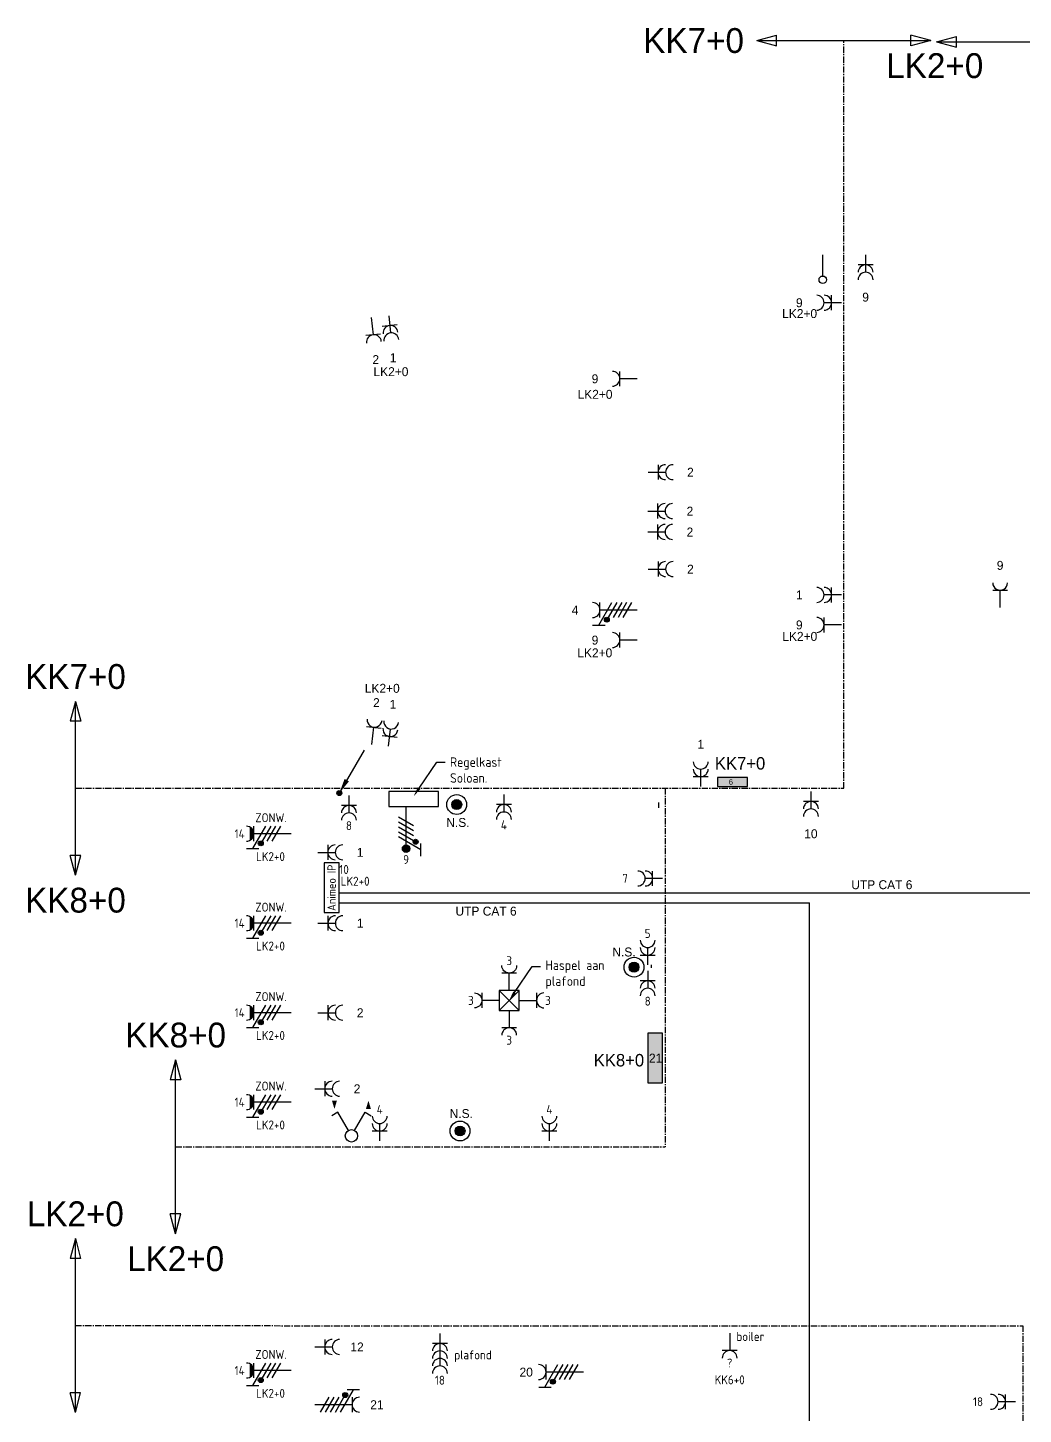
# Model space of a CAD drawing. Header units: millimetres. Extents: x -3262 to 234675, y 0 to 85156.
# Drawn here: x 34100 to 54130, y 57259 to 85156 of the extents above; entities that cross this region are included whole.
import ezdxf
from ezdxf import colors
from ezdxf.entities.mleader import LeaderData, LeaderLine
from ezdxf.enums import TextEntityAlignment as Align
from ezdxf.math import Vec2, Vec3

# ---------------------------------------------------------------- set-up
doc = ezdxf.new("R2010")
doc.units = ezdxf.units.MM
doc.header["$LTSCALE"] = 100
doc.linetypes.add('CENTER', pattern=[2, 1.25, -0.25, 0.25, -0.25])
doc.linetypes.add('STABI51DOT', pattern=[10, 5, -2, 1, -2])
doc.layers.get('0').update_dxf_attribs({"linetype": 'CONTINUOUS'})
for name, color, linetype in [('EL$1----', 3, 'CONTINUOUS'), ('EL6132--', 3, 'CONTINUOUS'), ('EL6211--', 3, 'CONTINUOUS'), ('EL6212--', 3, 'CONTINUOUS'), ('EL6212--_S', 4, 'CONTINUOUS'), ('EL6221--', 3, 'CONTINUOUS'), ('EL6222--', 3, 'CONTINUOUS'), ('EL6223--', 3, 'CONTINUOUS'), ('EL6311--', 3, 'CONTINUOUS')]:
    doc.layers.add(name, color=color, linetype=linetype)
doc.styles.add('buro-018', font='BUROFONT.shx', dxfattribs={"height": 180})
doc.styles.add('BURO-025', font='BUROFONT.shx', dxfattribs={"height": 250})
doc.styles.add('BURO-035', font='BUROFONT.shx', dxfattribs={"height": 350})
doc.styles.add('STABICAD-012', font='ISOCP.SHX', dxfattribs={"height": 1.2})
doc.styles.add('STABICAD-018', font='ISOCP.SHX', dxfattribs={"height": 180})
doc.styles.get("Standard").update_dxf_attribs({"font": 'ISOCP'})

# ---------------------------------------------------------------- blocks, each defined once
blk = doc.blocks.new('E00160')
at = {"color": 0, "linetype": 'Continuous'}
for p, q in [((-17.5, 0), (-13.5, 1.07)), ((-17.5, 0), (17.5, 0)), ((-17.5, 0), (-13.5, -1.07)), ((-13.5, -1.07), (-13.5, 1.07)), ((17.5, 0), (13.5, 1.07)), ((13.5, -1.07), (13.5, 1.07)), ((17.5, 0), (13.5, -1.07))]:
    blk.add_line(p, q, dxfattribs=at)
at = {"color": 0, "linetype": 'Continuous', "style": 'BURO-035'}
for tag, p in [('TEXT2', (-22.5, 0)), ('TEXT1', (22.5, 0))]:
    blk.add_attdef(tag, text='', height=3.5, dxfattribs=at).set_placement(p, align=Align.MIDDLE)
blk = doc.blocks.new('111304D')
at = {"color": 0, "linetype": 'Continuous'}
for p, q in [((-3, 9.98), (-3, 7.48)), ((-3, 8.73), (1.5, 6.13)), ((-1.5, 8.5), (1.5, 8.5)), ((0, 1), (0, 8.5)), ((1.5, 5.13), (-1.5, 6.87)), ((1.5, 4.13), (-1.5, 5.87)), ((1.5, 3.13), (-1.5, 4.87)), ((1.5, 2.13), (-1.5, 3.87))]:
    blk.add_line(p, q, dxfattribs=at)
at = {"color": 0, "linetype": 'Continuous', "const_width": 0.5}
blk.add_lwpolyline([(-1.68, 7.12, 1), (-2.18, 7.12, 1)], format="xyb", close=True, dxfattribs=at)
at = {"color": 0, "linetype": 'Continuous'}
blk.add_circle((-1.93, 7.12), 0.5, dxfattribs=at)
blk.add_arc((0, 10), 1.5, 180, 0, dxfattribs=at)
at = {"color": 0, "linetype": 'Continuous', "style": 'buro-018'}
for tag, p in [('PANEL', (0, 15.5)), ('CIRCUIT', (0, 12.5)), ('SUBCIRCUIT', (4.5, 12.5))]:
    blk.add_attdef(tag, text='', height=1.8, dxfattribs=at).set_placement(p, align=Align.MIDDLE)
at = {"color": 0, "linetype": 'Continuous', "style": 'buro-018', "flags": 1}
for tag, p in [('POWERCODE', (13, 12.5)), ('ARTICLECODE', (0, 0))]:
    blk.add_attdef(tag, text='', height=1.8, dxfattribs=at).set_placement(p, align=Align.MIDDLE)
blk = doc.blocks.new('111304A')
at = {"color": 0, "linetype": 'Continuous'}
for p, q in [((-1.5, 3), (1.5, 3)), ((0, 1), (0, 4.5))]:
    blk.add_line(p, q, dxfattribs=at)
for centre in [(0, 6), (0, 4.5)]:
    blk.add_arc(centre, 1.5, 180, 0, dxfattribs=at)
at = {"color": 0, "linetype": 'Continuous', "style": 'buro-018'}
for tag, p in [('PANEL', (0, 11.5)), ('CIRCUIT', (0, 8.5)), ('SUBCIRCUIT', (4.5, 8.5))]:
    blk.add_attdef(tag, text='', height=1.8, dxfattribs=at).set_placement(p, align=Align.MIDDLE)
at = {"color": 0, "linetype": 'Continuous', "style": 'buro-018', "flags": 1}
for tag, p in [('POWERCODE', (13, 8.5)), ('ARTICLECODE', (0, 0))]:
    blk.add_attdef(tag, text='', height=1.8, dxfattribs=at).set_placement(p, align=Align.MIDDLE)
blk = doc.blocks.new('1116A4C')
at = {"color": 0, "linetype": 'Continuous'}
for p, q in [((-5, 4), (-5, 1)), ((5, 4), (-5, 4)), ((5, 1), (5, 4)), ((-5, 1), (5, 1))]:
    blk.add_line(p, q, dxfattribs=at)
blk.add_solid([(-5, 4), (-5, 1), (5, 4), (5, 1)], dxfattribs=at)
at = {"color": 0, "linetype": 'Continuous', "style": 'buro-018'}
for tag, p in [('PANEL', (0, 15)), ('CIRCUIT', (0, 9)), ('SUBCIRCUIT', (4.5, 9)), ('PANELNAME', (0, 6))]:
    blk.add_attdef(tag, text='', height=1.8, dxfattribs=at).set_placement(p, align=Align.MIDDLE)
at = {"color": 0, "linetype": 'Continuous', "style": 'buro-018', "flags": 1}
blk.add_attdef('ARTICLECODE', text='', height=1.8, dxfattribs=at).set_placement((0, 0), align=Align.MIDDLE)
at = {"layer": 'EL6222--', "color": 1, "style": 'STABICAD-012', "flags": 1}
blk.add_attdef('CASCADINGPANEL', text='', height=1.8, rotation=90, dxfattribs=at).set_placement((903.38, 707.15), align=Align.MIDDLE_CENTER)
blk = doc.blocks.new('E00128')
at = {"color": 0, "linetype": 'Continuous'}
blk.add_line((0, 5.25), (0, 1), dxfattribs=at)
blk.add_circle((0, 6), 0.75, dxfattribs=at)
at = {"color": 7, "style": 'buro-018'}
blk.add_attdef('TEXT1', text='', height=1.8, dxfattribs=at).set_placement((0, 9), align=Align.MIDDLE)
at = {"color": 0, "linetype": 'Continuous', "style": 'buro-018', "flags": 1}
blk.add_attdef('ARTICLECODE', text='', height=1.8, dxfattribs=at).set_placement((0, 0), align=Align.MIDDLE)
blk = doc.blocks.new('111304')
at = {"color": 0, "linetype": 'Continuous'}
for p, q in [((-1.5, 4.5), (1.5, 4.5)), ((0, 1), (0, 4.5))]:
    blk.add_line(p, q, dxfattribs=at)
blk.add_arc((0, 6), 1.5, 180, 0, dxfattribs=at)
at = {"color": 0, "linetype": 'Continuous', "style": 'buro-018'}
for tag, p in [('PANEL', (0, 11.5)), ('CIRCUIT', (0, 8.5)), ('SUBCIRCUIT', (4.5, 8.5))]:
    blk.add_attdef(tag, text='', height=1.8, dxfattribs=at).set_placement(p, align=Align.MIDDLE)
at = {"color": 0, "linetype": 'Continuous', "style": 'buro-018', "flags": 1}
for tag, p in [('POWERCODE', (13, 8.5)), ('ARTICLECODE', (0, 0))]:
    blk.add_attdef(tag, text='', height=1.8, dxfattribs=at).set_placement(p, align=Align.MIDDLE)
blk = doc.blocks.new('E00082')
at = {"color": 0, "linetype": 'Continuous'}
for p, q in [((-3, 10.98), (-3, 8.48)), ((-3, 9.73), (1.5, 7.13)), ((0, 9.5), (0, 1)), ((1.5, 6.13), (-1.5, 7.87)), ((1.5, 5.13), (-1.5, 6.87)), ((1.5, 4.13), (-1.5, 5.87)), ((1.5, 3.13), (-1.5, 4.87))]:
    blk.add_line(p, q, dxfattribs=at)
at = {"color": 0, "linetype": 'Continuous', "const_width": 0.5}
blk.add_lwpolyline([(-1.68, 8.12, 1), (-2.18, 8.12, 1)], format="xyb", close=True, dxfattribs=at)
at = {"color": 0, "const_width": 0.75}
blk.add_lwpolyline([(-0.38, 9.5, 1), (0.38, 9.5, 1)], format="xyb", close=True, dxfattribs=at)
at = {"color": 0, "linetype": 'Continuous'}
for centre, radius in [((-1.93, 8.12), 0.5), ((0, 9.5), 0.75)]:
    blk.add_circle(centre, radius, dxfattribs=at)
at = {"color": 0, "linetype": 'Continuous', "style": 'buro-018'}
for tag, p in [('PANEL', (0, 16)), ('CIRCUIT', (0, 13)), ('SUBCIRCUIT', (4.5, 13))]:
    blk.add_attdef(tag, text='', height=1.8, dxfattribs=at).set_placement(p, align=Align.MIDDLE)
at = {"color": 0, "linetype": 'Continuous', "style": 'buro-018', "flags": 1}
for tag, p in [('POWERCODE', (13, 13)), ('ARTICLECODE', (0, 0))]:
    blk.add_attdef(tag, text='', height=1.8, dxfattribs=at).set_placement(p, align=Align.MIDDLE)
blk = doc.blocks.new('E00119')
at = {"color": 0, "linetype": 'Continuous', "const_width": 1}
blk.add_lwpolyline([(-0.5, 3, 1), (0.5, 3, 1)], format="xyb", close=True, dxfattribs=at)
at = {"color": 0, "linetype": 'Continuous'}
for radius in [2, 1]:
    blk.add_circle((0, 3), radius, dxfattribs=at)
at = {"color": 0, "linetype": 'Continuous', "style": 'buro-018'}
blk.add_attdef('SWITCHCODE', text='', height=1.8, dxfattribs=at).set_placement((0, 7), align=Align.MIDDLE)
at = {"color": 0, "linetype": 'Continuous', "style": 'buro-018', "flags": 1}
blk.add_attdef('ARTICLECODE', text='', height=1.8, dxfattribs=at).set_placement((0, 0), align=Align.MIDDLE)
blk = doc.blocks.new('111207')
at = {"color": 0, "linetype": 'Continuous'}
for p, q in [((5, 4), (-5, 4)), ((-5, 4), (-5, 1)), ((5, 1), (5, 4)), ((-5, 1), (5, 1))]:
    blk.add_line(p, q, dxfattribs=at)
at = {"color": 0, "linetype": 'Continuous', "style": 'STABICAD-018'}
for tag, p in [('PANEL', (0, 15)), ('CIRCUIT', (0, 9)), ('SUBCIRCUIT', (4.5, 9)), ('PANELNAME', (0, 6)), ('ARTICLECODE', (0, 0))]:
    blk.add_attdef(tag, text='', height=1.8, dxfattribs=at).set_placement(p, align=Align.MIDDLE)
blk.add_attdef('CASCADINGPANEL', (0, 0), '', height=1.8, dxfattribs=at)
blk = doc.blocks.new('E00428')
at = {"color": 0, "linetype": 'Continuous'}
blk.add_line((5, 8.66), (0, 0), dxfattribs=at)
blk.add_lwpolyline([(0, 0, 0, 1, 0), (1.5, 2.6, 1, 1, 0)], format="xyseb", dxfattribs=at)
blk.add_lwpolyline([(0.25, 0, 0.5, 0.5, 1), (-0.25, 0, 0.5, 0.5, 1)], format="xyseb", close=True, dxfattribs=at)
blk.add_circle((0, 0), 0.5, dxfattribs=at)
at = {"color": 0, "linetype": 'Continuous', "style": 'STABICAD-018'}
blk.add_attdef('ARTICLECODE', text='', height=1.8, dxfattribs=at).set_placement((0, 0), align=Align.MIDDLE)
blk = doc.blocks.new('E00149')
at = {"color": 0, "linetype": 'Continuous'}
for p, q in [((2, 2), (-2, 2)), ((-2, 2), (-2, -2)), ((2, -2), (2, 2)), ((-2, -2), (2, -2))]:
    blk.add_line(p, q, dxfattribs=at)
at = {"color": 0, "linetype": 'Continuous', "style": 'buro-018'}
for tag, p in [('PANEL', (0, 7)), ('CIRCUIT', (0, 4)), ('SUBCIRCUIT', (4.5, 4)), ('TEXT1', (0, 0))]:
    blk.add_attdef(tag, text='', height=1.8, dxfattribs=at).set_placement(p, align=Align.MIDDLE)
at = {"color": 0, "linetype": 'Continuous', "style": 'buro-018', "flags": 1}
for tag, p in [('POWERCODE', (13, 4)), ('ARTICLECODE', (0, 0))]:
    blk.add_attdef(tag, text='', height=1.8, dxfattribs=at).set_placement(p, align=Align.MIDDLE)
blk = doc.blocks.new('Haspel')
at = {"layer": 'EL6222--'}
for p, q in [((43587, 65385), (43987, 65785)), ((43587, 65785), (43987, 65385))]:
    blk.add_line(p, q, dxfattribs=at)
at = {"layer": 'EL$1----', "linetype": 'Continuous', "xscale": 100, "yscale": 100, "zscale": 100}
blk.add_blockref('E00149', (43787, 65585), dxfattribs=at)
blk = doc.blocks.new('111304C')
at = {"color": 0, "linetype": 'Continuous'}
for p, q in [((0, 1), (0, 7.5)), ((-1.5, 3), (1.5, 3))]:
    blk.add_line(p, q, dxfattribs=at)
for centre in [(0, 9), (0, 7.5), (0, 6), (0, 4.5)]:
    blk.add_arc(centre, 1.5, 180, 0, dxfattribs=at)
at = {"color": 0, "linetype": 'Continuous', "style": 'STABICAD-018'}
for tag, p in [('PANEL', (0, 14.5)), ('CIRCUIT', (0, 11.5)), ('SUBCIRCUIT', (4.5, 11.5)), ('ARTICLECODE', (0, 0))]:
    blk.add_attdef(tag, text='', height=1.8, dxfattribs=at).set_placement(p, align=Align.MIDDLE)
at = {"color": 0, "linetype": 'Continuous', "style": 'STABICAD-018', "flags": 1}
blk.add_attdef('POWERCODE', text='', height=1.8, dxfattribs=at).set_placement((13, 11.5), align=Align.MIDDLE)
blk = doc.blocks.new('111304FW')
at = {"color": 0, "linetype": 'Continuous'}
for p, q in [((-3, 9.98), (-3, 7.48)), ((-3, 8.73), (1.5, 6.13)), ((-1.5, 8.5), (1.5, 8.5)), ((1.3, 9.25), (-1.3, 9.25)), ((1.16, 9.05), (-1.16, 9.05)), ((0.96, 8.85), (-0.96, 8.85)), ((0.65, 8.65), (-0.65, 8.65)), ((0, 1), (0, 8.5)), ((1.5, 5.13), (-1.5, 6.87)), ((1.5, 4.13), (-1.5, 5.87)), ((1.5, 3.13), (-1.5, 4.87))]:
    blk.add_line(p, q, dxfattribs=at)
at = {"color": 0, "linetype": 'Continuous', "const_width": 0.5}
blk.add_lwpolyline([(-1.68, 7.12, 1), (-2.18, 7.12, 1)], format="xyb", close=True, dxfattribs=at)
at = {"color": 0, "linetype": 'Continuous'}
blk.add_circle((-1.93, 7.12), 0.5, dxfattribs=at)
blk.add_arc((0, 10), 1.5, 180, 0, dxfattribs=at)
at = {"color": 0, "linetype": 'Continuous', "style": 'STABICAD-018'}
for tag, p in [('PANEL', (0, 15.5)), ('CIRCUIT', (0, 12.5)), ('SUBCIRCUIT', (4.5, 12.5)), ('ARTICLECODE', (0, 0))]:
    blk.add_attdef(tag, text='', height=1.8, dxfattribs=at).set_placement(p, align=Align.MIDDLE)
at = {"color": 0, "linetype": 'Continuous', "style": 'STABICAD-018', "flags": 1}
blk.add_attdef('POWERCODE', text='', height=1.8, dxfattribs=at).set_placement((13, 12.5), align=Align.MIDDLE)
blk = doc.blocks.new('E00113')
at = {"color": 0, "linetype": 'Continuous'}
for p, q in [((-5, 4), (-5, 1)), ((5, 4), (-5, 4)), ((5, 1), (5, 4)), ((-5, 1), (5, 1))]:
    blk.add_line(p, q, dxfattribs=at)
at = {"color": 0, "linetype": 'Continuous', "style": 'STABICAD-018'}
for tag, p in [('TEXT1', (0, 6)), ('TEXT2', (0, 2.5)), ('ARTICLECODE', (0, 0))]:
    blk.add_attdef(tag, text='', height=1.8, dxfattribs=at).set_placement(p, align=Align.MIDDLE)
blk = doc.blocks.new('111405A')
at = {"color": 0, "linetype": 'Continuous'}
for p, q in [((-2.74, 7), (-3.95, 6.3)), ((-0.62, 3.33), (-2.74, 7)), ((0.62, 3.33), (2.74, 7)), ((2.74, 7), (3.95, 6.3))]:
    blk.add_line(p, q, dxfattribs=at)
for points in [[(-3.42, 7.67, 0, 1, 0), (-3.42, 9.33, 1, 1, 0)], [(3.42, 9.33, 0, 1, 0), (3.42, 7.67, 1, 1, 0)]]:
    blk.add_lwpolyline(points, format="xyseb", dxfattribs=at)
blk.add_circle((0, 2.25), 1.25, dxfattribs=at)
at = {"color": 0, "linetype": 'Continuous', "style": 'STABICAD-018'}
blk.add_attdef('ARTICLECODE', text='', height=1.8, dxfattribs=at).set_placement((0, 0), align=Align.MIDDLE)

msp = doc.modelspace()

# ---------------------------------------------------------------- linework, layer by layer
for p, q in [((46648, 66239), (46648, 66299)), ((46598, 63926), (46873, 63926))]:
    msp.add_line(p, q)
at = {"layer": 'EL6212--'}
msp.add_line((46793, 69569), (46793, 69462), dxfattribs=at)
at = {"layer": 'EL6212--_S', "linetype": 'CENTER'}
for p, q in [((50518, 69853), (50518, 84899)), ((35061, 69853), (50518, 69853)), ((46923, 69853), (46923, 62639)), ((37076, 62639), (46923, 62639))]:
    msp.add_line(p, q, dxfattribs=at)
msp.add_lwpolyline([(35058, 59042), (54123, 59039), (54123, 51839), (50522, 51839), (46921, 51839), (46921, 44613), (35085, 44613)], dxfattribs=at)
at = {"layer": 'EL6223--'}
for p, q in [((40364, 67752), (60505, 67752)), ((40364, 67552), (49827, 67552)), ((49827, 54856), (49827, 67552))]:
    msp.add_line(p, q, dxfattribs=at)

# ---------------------------------------------------------------- block references
at = {"layer": 'EL6132--', "linetype": 'Continuous', "xscale": 100, "yscale": 100, "zscale": 100, "rotation": 180.0000416865419}
msp.add_blockref('E00128', (50095, 80686), dxfattribs=at)
at = {"layer": 'EL6211--', "linetype": 'Continuous', "xscale": 100, "yscale": 100, "zscale": 100}
for name, p in [('E00428', (40369, 69758)), ('111207', (41862, 69389))]:
    msp.add_blockref(name, p, dxfattribs=at)
at = {"layer": 'EL6211--'}
msp.add_blockref('Haspel', (0, 0), dxfattribs=at)
at = {"layer": 'EL6212--', "linetype": 'Continuous'}
ref = msp.add_blockref('1116A4C', (48279, 70129), dxfattribs=dict(at, xscale=60, yscale=60, zscale=60, rotation=180))
ref.add_attrib('CIRCUIT', '6', dxfattribs={"layer": '0', "color": 1, "linetype": 'ByBlock', "height": 108, "style": 'buro-018'}).set_placement((48247, 69981), align=Align.MIDDLE)
ref.add_attrib('PANELNAME', 'KK7+0', dxfattribs={"layer": '0', "color": 2, "linetype": 'ByBlock', "height": 250, "style": 'BURO-025'}).set_placement((48432, 70356), align=Align.MIDDLE)
ref = msp.add_blockref('1116A4C', (46473, 64426), dxfattribs=dict(at, xscale=100, yscale=100, zscale=100, rotation=270.0000000000326))
ref.add_attrib('CIRCUIT', '21', dxfattribs={"layer": '0', "color": 1, "linetype": 'Continuous', "height": 180, "style": 'buro-018'}).set_placement((46733, 64426), align=Align.MIDDLE)
ref.add_attrib('PANELNAME', 'KK8+0', dxfattribs={"layer": '0', "color": 2, "linetype": 'Continuous', "height": 250, "style": 'BURO-025'}).set_placement((45995, 64383), align=Align.MIDDLE)
at = {"layer": 'EL6212--_S', "linetype": 'Continuous'}
ref = msp.add_blockref('E00160', (50518, 84899), dxfattribs=dict(at, xscale=100, yscale=100, zscale=100))
ref.add_attrib('TEXT2', 'KK7+0', dxfattribs={"layer": '0', "color": 4, "linetype": 'ByBlock', "height": 500, "style": 'buro-018'}).set_placement((47497, 84899), align=Align.MIDDLE)
ref = msp.add_blockref('E00160', (54137, 84875), dxfattribs=dict(at, xscale=100, yscale=100, zscale=100))
ref.add_attrib('TEXT1', 'KK6+0', dxfattribs={"layer": '0', "color": 4, "linetype": 'ByBlock', "height": 500, "style": 'buro-018'}).set_placement((57023, 84875), align=Align.MIDDLE)
ref.add_attrib('TEXT2', 'LK2+0', dxfattribs={"layer": '0', "color": 4, "linetype": 'ByBlock', "height": 500, "style": 'buro-018'}).set_placement((52349, 84394), align=Align.MIDDLE)
ref = msp.add_blockref('E00160', (35061, 69853), dxfattribs=dict(at, xscale=100, yscale=100, zscale=100, rotation=90.00000000000001))
ref.add_attrib('TEXT1', 'KK7+0', dxfattribs={"layer": '0', "color": 4, "linetype": 'Continuous', "height": 500, "style": 'buro-018'}).set_placement((35061, 72103), align=Align.MIDDLE)
ref.add_attrib('TEXT2', 'KK8+0', dxfattribs={"layer": '0', "color": 4, "linetype": 'Continuous', "height": 500, "style": 'buro-018'}).set_placement((35061, 67603), align=Align.MIDDLE)
ref = msp.add_blockref('E00160', (37076, 62639), dxfattribs=dict(at, xscale=100, yscale=100, zscale=100, rotation=90.00000000000001))
ref.add_attrib('TEXT1', 'KK8+0', dxfattribs={"layer": '0', "color": 4, "linetype": 'Continuous', "height": 500, "style": 'buro-018'}).set_placement((37076, 64889), align=Align.MIDDLE)
ref.add_attrib('TEXT2', 'LK2+0', dxfattribs={"layer": '0', "color": 4, "linetype": 'Continuous', "height": 500, "style": 'buro-018'}).set_placement((37076, 60389), align=Align.MIDDLE)
at = {"layer": 'EL6212--_S', "linetype": 'STABI51DOT'}
ref = msp.add_blockref('E00160', (35058, 59042), dxfattribs=dict(at, xscale=100, yscale=100, zscale=100, rotation=90.00000000000001))
ref.add_attrib('TEXT1', 'LK2+0', dxfattribs={"layer": '0', "color": 4, "linetype": 'STABI51DOT', "height": 500, "style": 'buro-018'}).set_placement((35058, 61292), align=Align.MIDDLE)
ref.add_attrib('TEXT2', 'KK4+0', dxfattribs={"layer": '0', "color": 4, "linetype": 'STABI51DOT', "height": 500, "style": 'buro-018'}).set_placement((35058, 56792), align=Align.MIDDLE)
at = {"layer": 'EL6221--', "linetype": 'Continuous'}
ref = msp.add_blockref('111304D', (46463, 73439), dxfattribs=dict(at, xscale=100, yscale=100, zscale=100, rotation=90.00000000000001))
ref.add_attrib('CIRCUIT', '4', dxfattribs={"layer": '0', "color": 1, "linetype": 'ByBlock', "height": 180, "style": 'buro-018'}).set_placement((45113, 73439), align=Align.MIDDLE)
ref = msp.add_blockref('E00082', (41712, 69589), dxfattribs=dict(at, xscale=100, yscale=100, zscale=100, rotation=180))
ref.add_attrib('CIRCUIT', '9', dxfattribs={"layer": '0', "color": 1, "linetype": 'Continuous', "height": 180, "style": 'STABICAD-018'}).set_placement((41712, 68419), align=Align.MIDDLE)
ref = msp.add_blockref('111304D', (45379, 58107), dxfattribs=dict(at, xscale=100, yscale=100, zscale=100, rotation=90.00000000000001))
ref.add_attrib('CIRCUIT', '20', dxfattribs={"layer": '0', "color": 1, "linetype": 'Continuous', "height": 180, "style": 'buro-018'}).set_placement((44129, 58107), align=Align.MIDDLE)
ref = msp.add_blockref('111304D', (39776, 57452), dxfattribs=dict(at, xscale=100, yscale=100, zscale=100, rotation=270))
ref.add_attrib('CIRCUIT', '21', dxfattribs={"layer": '0', "color": 1, "linetype": 'Continuous', "height": 180, "style": 'buro-018'}).set_placement((41126, 57452), align=Align.MIDDLE)
at = {"layer": 'EL6222--', "linetype": 'Continuous'}
ref = msp.add_blockref('111304A', (50957, 80686), dxfattribs=dict(at, xscale=100, yscale=100, zscale=100, rotation=180))
ref.add_attrib('CIRCUIT', '9', dxfattribs={"layer": '0', "color": 1, "linetype": 'ByBlock', "height": 180, "style": 'buro-018'}).set_placement((50957, 79736), align=Align.MIDDLE)
ref = msp.add_blockref('111304A', (50573, 79623), dxfattribs=dict(at, xscale=100, yscale=100, zscale=100, rotation=90.00000000000001))
ref.add_attrib('CIRCUIT', '9', dxfattribs={"layer": '0', "color": 1, "linetype": 'ByBlock', "height": 180, "style": 'buro-018'}).set_placement((49623, 79623), align=Align.MIDDLE)
ref.add_attrib('PANEL', 'LK2+0', dxfattribs={"layer": '0', "color": 1, "linetype": 'ByBlock', "height": 180, "style": 'buro-018'}).set_placement((49630, 79405), align=Align.MIDDLE)
ref = msp.add_blockref('111304', (41002, 79425), dxfattribs=dict(at, xscale=100, yscale=100, zscale=100, rotation=185.9999957146029))
ref.add_attrib('CIRCUIT', '2', dxfattribs={"layer": '0', "color": 1, "linetype": 'ByBlock', "height": 180, "style": 'buro-018'}).set_placement((41102, 78480), align=Align.MIDDLE)
ref.add_attrib('PANEL', 'LK2+0', dxfattribs={"layer": '0', "color": 1, "linetype": 'ByBlock', "height": 180, "style": 'buro-018'}).set_placement((41408, 78236), align=Align.MIDDLE)
ref = msp.add_blockref('111304A', (41352, 79462), dxfattribs=dict(at, xscale=99.99999999999999, yscale=99.99999999999999, zscale=99.99999999999999, rotation=186.0000055070346))
ref.add_attrib('CIRCUIT', '1', dxfattribs={"layer": '0', "color": 1, "linetype": 'ByBlock', "height": 180, "style": 'buro-018'}).set_placement((41451, 78517), align=Align.MIDDLE)
ref = msp.add_blockref('111304', (46463, 78093), dxfattribs=dict(at, xscale=100, yscale=100, zscale=100, rotation=90.00000000000001))
ref.add_attrib('CIRCUIT', '9', dxfattribs={"layer": '0', "color": 1, "linetype": 'ByBlock', "height": 180, "style": 'buro-018'}).set_placement((45513, 78093), align=Align.MIDDLE)
ref.add_attrib('PANEL', 'LK2+0', dxfattribs={"layer": '0', "color": 1, "linetype": 'ByBlock', "height": 180, "style": 'buro-018'}).set_placement((45514, 77780), align=Align.MIDDLE)
ref = msp.add_blockref('111304A', (46483, 76214), dxfattribs=dict(at, xscale=100, yscale=100, zscale=100, rotation=270))
ref.add_attrib('CIRCUIT', '2', dxfattribs={"layer": '0', "color": 1, "linetype": 'ByBlock', "height": 180, "style": 'buro-018'}).set_placement((47433, 76214), align=Align.MIDDLE)
ref = msp.add_blockref('111304A', (46473, 75431), dxfattribs=dict(at, xscale=100, yscale=100, zscale=100, rotation=270))
ref.add_attrib('CIRCUIT', '2', dxfattribs={"layer": '0', "color": 1, "linetype": 'ByBlock', "height": 180, "style": 'buro-018'}).set_placement((47423, 75431), align=Align.MIDDLE)
ref = msp.add_blockref('111304A', (46473, 75011), dxfattribs=dict(at, xscale=100, yscale=100, zscale=100, rotation=269.9999166236955))
ref.add_attrib('CIRCUIT', '2', dxfattribs={"layer": '0', "color": 1, "linetype": 'ByBlock', "height": 180, "style": 'buro-018'}).set_placement((47423, 75011), align=Align.MIDDLE)
ref = msp.add_blockref('111304A', (46483, 74264), dxfattribs=dict(at, xscale=100, yscale=100, zscale=100, rotation=270))
ref.add_attrib('CIRCUIT', '2', dxfattribs={"layer": '0', "color": 1, "linetype": 'ByBlock', "height": 180, "style": 'buro-018'}).set_placement((47433, 74264), align=Align.MIDDLE)
ref = msp.add_blockref('111304', (53664, 73389), dxfattribs=dict(at, xscale=100, yscale=100, zscale=100, rotation=4.168654198487227e-05))
ref.add_attrib('CIRCUIT', '9', dxfattribs={"layer": '0', "color": 1, "linetype": 'ByBlock', "height": 180, "style": 'buro-018'}).set_placement((53664, 74339), align=Align.MIDDLE)
ref = msp.add_blockref('111304A', (50573, 73744), dxfattribs=dict(at, xscale=100, yscale=100, zscale=100, rotation=90.00000000000001))
ref.add_attrib('CIRCUIT', '1', dxfattribs={"layer": '0', "color": 1, "linetype": 'ByBlock', "height": 180, "style": 'buro-018'}).set_placement((49623, 73744), align=Align.MIDDLE)
ref = msp.add_blockref('111304', (50573, 73141), dxfattribs=dict(at, xscale=100, yscale=100, zscale=100, rotation=89.99991662375628))
ref.add_attrib('CIRCUIT', '9', dxfattribs={"layer": '0', "color": 1, "linetype": 'ByBlock', "height": 180, "style": 'buro-018'}).set_placement((49623, 73141), align=Align.MIDDLE)
ref.add_attrib('PANEL', 'LK2+0', dxfattribs={"layer": '0', "color": 1, "linetype": 'ByBlock', "height": 180, "style": 'buro-018'}).set_placement((49633, 72910), align=Align.MIDDLE)
ref = msp.add_blockref('111304', (46463, 72835), dxfattribs=dict(at, xscale=100, yscale=100, zscale=100, rotation=90.00000000000001))
ref.add_attrib('CIRCUIT', '9', dxfattribs={"layer": '0', "color": 1, "linetype": 'ByBlock', "height": 180, "style": 'buro-018'}).set_placement((45513, 72835), align=Align.MIDDLE)
ref.add_attrib('PANEL', 'LK2+0', dxfattribs={"layer": '0', "color": 1, "linetype": 'ByBlock', "height": 180, "style": 'buro-018'}).set_placement((45509, 72579), align=Align.MIDDLE)
ref = msp.add_blockref('111304', (41016, 70634), dxfattribs=dict(at, xscale=100, yscale=100, zscale=100, rotation=354.0000613840948))
ref.add_attrib('CIRCUIT', '2', dxfattribs={"layer": '0', "color": 1, "linetype": 'ByBlock', "height": 180, "style": 'buro-018'}).set_placement((41115, 71578), align=Align.MIDDLE)
ref.add_attrib('PANEL', 'LK2+0', dxfattribs={"layer": '0', "color": 1, "linetype": 'ByBlock', "height": 180, "style": 'buro-018'}).set_placement((41233, 71865), align=Align.MIDDLE)
ref = msp.add_blockref('111304A', (41349, 70599), dxfattribs=dict(at, xscale=100, yscale=100, zscale=100, rotation=354.0000157310502))
ref.add_attrib('CIRCUIT', '1', dxfattribs={"layer": '0', "color": 1, "linetype": 'ByBlock', "height": 180, "style": 'buro-018'}).set_placement((41449, 71543), align=Align.MIDDLE)
ref = msp.add_blockref('111304A', (47641, 69789), dxfattribs=dict(at, xscale=100, yscale=100, zscale=100))
ref.add_attrib('CIRCUIT', '1', dxfattribs={"layer": '0', "color": 1, "linetype": 'ByBlock', "height": 180, "style": 'buro-018'}).set_placement((47641, 70739), align=Align.MIDDLE)
ref = msp.add_blockref('111304A', (49857, 69889), dxfattribs=dict(at, xscale=100, yscale=100, zscale=100, rotation=180))
ref.add_attrib('CIRCUIT', '10', dxfattribs={"layer": '0', "color": 1, "linetype": 'ByBlock', "height": 180, "style": 'buro-018'}).set_placement((49857, 68939), align=Align.MIDDLE)
ref = msp.add_blockref('111304A', (40563, 69809), dxfattribs=dict(at, xscale=100, yscale=100, zscale=100, rotation=180))
ref.add_attrib('CIRCUIT', '8', dxfattribs={"layer": '0', "color": 1, "linetype": 'Continuous', "height": 180, "style": 'STABICAD-018'}).set_placement((40563, 69101), align=Align.MIDDLE)
ref = msp.add_blockref('111304A', (43680, 69826), dxfattribs=dict(at, xscale=100, yscale=100, zscale=100, rotation=180))
ref.add_attrib('CIRCUIT', '4', dxfattribs={"layer": '0', "color": 1, "linetype": 'Continuous', "height": 180, "style": 'STABICAD-018'}).set_placement((43680, 69118), align=Align.MIDDLE)
ref = msp.add_blockref('111304A', (39838, 68565), dxfattribs=dict(at, xscale=100, yscale=100, zscale=100, rotation=270))
ref.add_attrib('CIRCUIT', '1', dxfattribs={"layer": '0', "color": 1, "linetype": 'Continuous', "height": 180, "style": 'buro-018'}).set_placement((40788, 68565), align=Align.MIDDLE)
ref = msp.add_blockref('111304A', (46973, 68039), dxfattribs=dict(at, xscale=100, yscale=100, zscale=100, rotation=90.00000000000001))
ref.add_attrib('CIRCUIT', '7', dxfattribs={"layer": '0', "color": 1, "linetype": 'Continuous', "height": 180, "style": 'STABICAD-018'}).set_placement((46119, 68041), align=Align.MIDDLE)
ref = msp.add_blockref('111304A', (39839, 67139), dxfattribs=dict(at, xscale=100, yscale=100, zscale=100, rotation=270))
ref.add_attrib('CIRCUIT', '1', dxfattribs={"layer": '0', "color": 1, "linetype": 'Continuous', "height": 180, "rotation": 360, "style": 'buro-018'}).set_placement((40789, 67139), align=Align.MIDDLE)
ref = msp.add_blockref('111304A', (46573, 66199), dxfattribs=dict(at, xscale=100, yscale=100, zscale=100))
ref.add_attrib('CIRCUIT', '5', dxfattribs={"layer": '0', "color": 1, "linetype": 'Continuous', "height": 180, "style": 'STABICAD-018'}).set_placement((46573, 66933), align=Align.MIDDLE)
ref = msp.add_blockref('111304', (43787, 65685), dxfattribs=dict(at, xscale=-100, yscale=100, zscale=100))
ref.add_attrib('CIRCUIT', '3', dxfattribs={"layer": '0', "color": 1, "linetype": 'Continuous', "height": 180, "style": 'STABICAD-018'}).set_placement((43787, 66385), align=Align.MIDDLE)
ref = msp.add_blockref('111304A', (46573, 66279), dxfattribs=dict(at, xscale=100, yscale=100, zscale=100, rotation=180))
ref.add_attrib('CIRCUIT', '8', dxfattribs={"layer": '0', "color": 1, "linetype": 'Continuous', "height": 180, "style": 'STABICAD-018'}).set_placement((46573, 65571), align=Align.MIDDLE)
ref = msp.add_blockref('111304', (43687, 65585), dxfattribs=dict(at, xscale=-100, yscale=100, zscale=100, rotation=90))
ref.add_attrib('CIRCUIT', '3', dxfattribs={"layer": '0', "color": 1, "linetype": 'Continuous', "height": 180, "style": 'STABICAD-018'}).set_placement((43016, 65585), align=Align.MIDDLE)
ref = msp.add_blockref('111304', (43887, 65585), dxfattribs=dict(at, xscale=100, yscale=100, zscale=100, rotation=270))
ref.add_attrib('CIRCUIT', '3', dxfattribs={"layer": '0', "color": 1, "linetype": 'Continuous', "height": 180, "style": 'STABICAD-018'}).set_placement((44566, 65585), align=Align.MIDDLE)
ref = msp.add_blockref('111304A', (39839, 65339), dxfattribs=dict(at, xscale=100, yscale=100, zscale=100, rotation=270.0000416881522))
ref.add_attrib('CIRCUIT', '2', dxfattribs={"layer": '0', "color": 1, "linetype": 'Continuous', "height": 180, "style": 'buro-018'}).set_placement((40789, 65339), align=Align.MIDDLE)
ref = msp.add_blockref('111304', (43787, 65485), dxfattribs=dict(at, xscale=100, yscale=100, zscale=100, rotation=180))
ref.add_attrib('CIRCUIT', '3', dxfattribs={"layer": '0', "color": 1, "linetype": 'Continuous', "height": 180, "style": 'STABICAD-018'}).set_placement((43787, 64785), align=Align.MIDDLE)
ref = msp.add_blockref('111304A', (39776, 63809), dxfattribs=dict(at, xscale=100, yscale=100, zscale=100, rotation=270))
ref.add_attrib('CIRCUIT', '2', dxfattribs={"layer": '0', "color": 1, "linetype": 'Continuous', "height": 180, "rotation": 360, "style": 'buro-018'}).set_placement((40726, 63809), align=Align.MIDDLE)
ref = msp.add_blockref('111304A', (41182, 62659), dxfattribs=dict(at, xscale=100, yscale=100, zscale=100))
ref.add_attrib('CIRCUIT', '4', dxfattribs={"layer": '0', "color": 1, "linetype": 'Continuous', "height": 180, "style": 'STABICAD-018'}).set_placement((41182, 63393), align=Align.MIDDLE)
ref = msp.add_blockref('111304A', (44595, 62659), dxfattribs=dict(at, xscale=100, yscale=100, zscale=100))
ref.add_attrib('CIRCUIT', '4', dxfattribs={"layer": '0', "color": 1, "linetype": 'Continuous', "height": 180, "style": 'STABICAD-018'}).set_placement((44595, 63393), align=Align.MIDDLE)
ref = msp.add_blockref('111304C', (42393, 58982), dxfattribs=dict(at, xscale=100, yscale=100, zscale=100, rotation=180))
ref.add_attrib('CIRCUIT', '18', dxfattribs={"layer": '0', "color": 1, "linetype": 'Continuous', "height": 180, "style": 'STABICAD-018'}).set_placement((42393, 57944), align=Align.MIDDLE)
ref = msp.add_blockref('111304', (48223, 58989), dxfattribs=dict(at, xscale=100, yscale=100, zscale=100, rotation=180))
ref.add_attrib('CIRCUIT', '?', dxfattribs={"layer": '0', "color": 1, "linetype": 'Continuous', "height": 180, "style": 'STABICAD-018'}).set_placement((48223, 58289), align=Align.MIDDLE)
ref.add_attrib('PANEL', 'KK6+0', dxfattribs={"layer": '0', "color": 1, "linetype": 'Continuous', "height": 180, "style": 'STABICAD-018'}).set_placement((48223, 57952), align=Align.MIDDLE)
ref.add_attrib('POWERCODE', 'boiler', dxfattribs={"layer": '0', "color": 1, "linetype": 'Continuous', "height": 180, "style": 'STABICAD-018'}).set_placement((48639, 58823), align=Align.MIDDLE)
ref = msp.add_blockref('111304A', (39776, 58614), dxfattribs=dict(at, xscale=100, yscale=100, zscale=100, rotation=270.0000416881522))
ref.add_attrib('CIRCUIT', '12', dxfattribs={"layer": '0', "color": 1, "linetype": 'Continuous', "height": 180, "style": 'buro-018'}).set_placement((40726, 58614), align=Align.MIDDLE)
ref = msp.add_blockref('111304A', (54073, 57509), dxfattribs=dict(at, xscale=100, yscale=100, zscale=100, rotation=90.00000000000001))
ref.add_attrib('CIRCUIT', '18', dxfattribs={"layer": '0', "color": 1, "linetype": 'Continuous', "height": 180, "style": 'STABICAD-018'}).set_placement((53219, 57511), align=Align.MIDDLE)
at = {"layer": 'EL6223--', "linetype": 'Continuous'}
ref = msp.add_blockref('111304FW', (39501, 68939), dxfattribs=dict(at, xscale=100, yscale=100, zscale=100, rotation=90.00000000000001))
ref.add_attrib('CIRCUIT', '14', dxfattribs={"layer": '0', "color": 1, "linetype": 'Continuous', "height": 180, "style": 'STABICAD-018'}).set_placement((38363, 68939), align=Align.MIDDLE)
ref.add_attrib('PANEL', 'LK2+0', dxfattribs={"layer": '0', "color": 1, "linetype": 'Continuous', "height": 180, "style": 'STABICAD-018'}).set_placement((38984, 68480), align=Align.MIDDLE)
ref.add_attrib('POWERCODE', 'ZONW.', dxfattribs={"layer": '0', "color": 1, "linetype": 'Continuous', "height": 180, "style": 'STABICAD-018'}).set_placement((38995, 69262), align=Align.MIDDLE)
ref = msp.add_blockref('E00113', (40464, 67852), dxfattribs=dict(at, xscale=100, yscale=100, zscale=100, rotation=90.00000000000001))
ref.add_attrib('TEXT1', '10', dxfattribs={"layer": '0', "color": 1, "linetype": 'Continuous', "height": 180, "style": 'STABICAD-018'}).set_placement((40464, 68220), align=Align.MIDDLE)
ref.add_attrib('TEXT2', 'Animeo IP', dxfattribs={"layer": '0', "color": 1, "linetype": 'Continuous', "height": 170, "rotation": 90, "style": 'STABICAD-018'}).set_placement((40214, 67852), align=Align.MIDDLE)
ref = msp.add_blockref('111304FW', (39501, 67139), dxfattribs=dict(at, xscale=100, yscale=100, zscale=100, rotation=90.00000000000001))
ref.add_attrib('CIRCUIT', '14', dxfattribs={"layer": '0', "color": 1, "linetype": 'Continuous', "height": 180, "style": 'STABICAD-018'}).set_placement((38363, 67139), align=Align.MIDDLE)
ref.add_attrib('PANEL', 'LK2+0', dxfattribs={"layer": '0', "color": 1, "linetype": 'Continuous', "height": 180, "style": 'STABICAD-018'}).set_placement((38984, 66680), align=Align.MIDDLE)
ref.add_attrib('POWERCODE', 'ZONW.', dxfattribs={"layer": '0', "color": 1, "linetype": 'Continuous', "height": 180, "style": 'STABICAD-018'}).set_placement((38995, 67462), align=Align.MIDDLE)
ref = msp.add_blockref('111304FW', (39501, 65339), dxfattribs=dict(at, xscale=100, yscale=100, zscale=100, rotation=90.00000000000001))
ref.add_attrib('CIRCUIT', '14', dxfattribs={"layer": '0', "color": 1, "linetype": 'Continuous', "height": 180, "style": 'STABICAD-018'}).set_placement((38363, 65339), align=Align.MIDDLE)
ref.add_attrib('PANEL', 'LK2+0', dxfattribs={"layer": '0', "color": 1, "linetype": 'Continuous', "height": 180, "style": 'STABICAD-018'}).set_placement((38984, 64880), align=Align.MIDDLE)
ref.add_attrib('POWERCODE', 'ZONW.', dxfattribs={"layer": '0', "color": 1, "linetype": 'Continuous', "height": 180, "style": 'STABICAD-018'}).set_placement((38995, 65662), align=Align.MIDDLE)
ref = msp.add_blockref('111304FW', (39501, 63539), dxfattribs=dict(at, xscale=100, yscale=100, zscale=100, rotation=90.00000000000001))
ref.add_attrib('CIRCUIT', '14', dxfattribs={"layer": '0', "color": 1, "linetype": 'Continuous', "height": 180, "style": 'STABICAD-018'}).set_placement((38363, 63539), align=Align.MIDDLE)
ref.add_attrib('PANEL', 'LK2+0', dxfattribs={"layer": '0', "color": 1, "linetype": 'Continuous', "height": 180, "style": 'STABICAD-018'}).set_placement((38984, 63080), align=Align.MIDDLE)
ref.add_attrib('POWERCODE', 'ZONW.', dxfattribs={"layer": '0', "color": 1, "linetype": 'Continuous', "height": 180, "style": 'STABICAD-018'}).set_placement((38995, 63862), align=Align.MIDDLE)
at = {"layer": 'EL6223--', "linetype": 'Continuous', "xscale": 100, "yscale": 100, "zscale": 100}
msp.add_blockref('111405A', (40613, 62635), dxfattribs=at)
at = {"layer": 'EL6223--', "linetype": 'Continuous'}
ref = msp.add_blockref('111304FW', (39501, 58139), dxfattribs=dict(at, xscale=100, yscale=100, zscale=100, rotation=90.00000000000001))
ref.add_attrib('CIRCUIT', '14', dxfattribs={"layer": '0', "color": 1, "linetype": 'Continuous', "height": 180, "style": 'STABICAD-018'}).set_placement((38363, 58139), align=Align.MIDDLE)
ref.add_attrib('PANEL', 'LK2+0', dxfattribs={"layer": '0', "color": 1, "linetype": 'Continuous', "height": 180, "style": 'STABICAD-018'}).set_placement((38984, 57680), align=Align.MIDDLE)
ref.add_attrib('POWERCODE', 'ZONW.', dxfattribs={"layer": '0', "color": 1, "linetype": 'Continuous', "height": 180, "style": 'STABICAD-018'}).set_placement((38995, 58462), align=Align.MIDDLE)
at = {"layer": 'EL6311--', "linetype": 'Continuous'}
ref = msp.add_blockref('E00119', (42432, 69549), dxfattribs=dict(at, xscale=100, yscale=100, zscale=100, rotation=265.6951985014198))
ref.add_attrib('SWITCHCODE', 'N.S.', dxfattribs={"layer": '0', "color": 1, "linetype": 'ByBlock', "height": 180, "style": 'buro-018'}).set_placement((42755, 69166), align=Align.MIDDLE)
ref = msp.add_blockref('E00119', (45999, 66277), dxfattribs=dict(at, xscale=100, yscale=100, zscale=100, rotation=265.6951985014198))
ref.add_attrib('SWITCHCODE', 'N.S.', dxfattribs={"layer": '0', "color": 1, "linetype": 'ByBlock', "height": 180, "style": 'buro-018'}).set_placement((46096, 66560), align=Align.MIDDLE)
ref = msp.add_blockref('E00119', (42499, 62981), dxfattribs=dict(at, xscale=100, yscale=100, zscale=100, rotation=265.6951985014198))
ref.add_attrib('SWITCHCODE', 'N.S.', dxfattribs={"layer": '0', "color": 1, "linetype": 'ByBlock', "height": 180, "style": 'buro-018'}).set_placement((42823, 63309), align=Align.MIDDLE)

# ---------------------------------------------------------------- texts
at = {"layer": 'EL6222--', "linetype": 'Continuous', "style": 'STABICAD-018'}
msp.add_text('plafond', height=180, dxfattribs=at).set_placement((42682, 58363, 2730))
at = {"layer": 'EL6223--', "linetype": 'Continuous', "style": 'STABICAD-018'}
msp.add_text('LK2+0', height=180, dxfattribs=at).set_placement((40397, 67894, 2730))
at = {"layer": 'EL6223--', "style": 'buro-018'}
for p in [(50669, 67824), (42706, 67292)]:
    msp.add_text('UTP CAT 6', height=180, dxfattribs=at).set_placement(p)

# ---------------------------------------------------------------- leaders
at = {"layer": 'EL6211--'}
ml = msp.add_multileader_mtext('Standard', dxfattribs=at)
ml.set_content('Regelkast^JSoloan.', color=256)
ml.set_leader_properties()
ml.build(insert=Vec2(0, 0))
ml.multileader.update_dxf_attribs({"text_right_attachment_type": 6, "dogleg_length": 0.36, "arrow_head_size": 192})
ctx = ml.context
ctx.base_point, ctx.char_height, ctx.arrow_head_size, ctx.landing_gap_size, ctx.plane_origin = Vec3(42500, 70381), 192.09, 192, 96, Vec3(41866, 69696)
ctx.right_attachment = 6
notes = []
notes.append((ctx, [(0, (1, 1, 0), (42329, 70381), (1, 0), 171, [(0, [(41866, 69696)], 0, [])])]))
ctx.mtext.insert, ctx.mtext.flow_direction = Vec3(42596, 70477), 5
at = {"layer": 'EL6222--'}
ml = msp.add_multileader_mtext('Standard', dxfattribs=at)
ml.set_content('Haspel aan^Jplafond', color=256)
ml.set_leader_properties()
ml.build(insert=Vec2(0, 0))
ml.multileader.update_dxf_attribs({"text_right_attachment_type": 6, "dogleg_length": 0.36, "arrow_head_size": 192})
ctx = ml.context
ctx.base_point, ctx.char_height, ctx.arrow_head_size, ctx.landing_gap_size, ctx.plane_origin = Vec3(44421, 66269), 192.09, 192, 96, Vec3(43787, 65585)
ctx.right_attachment = 6
notes.append((ctx, [(0, (1, 1, 0), (44249, 66269), (1, 0), 171, [(0, [(43787, 65585)], 0, [])])]))
ctx.mtext.insert, ctx.mtext.flow_direction = Vec3(44517, 66390), 5
for ctx, leaders in notes:
    for number, flags, end, landing, length, lines in leaders:
        leader = LeaderData()
        leader.index, (leader.has_last_leader_line, leader.has_dogleg_vector, leader.attachment_direction) = number, flags
        leader.last_leader_point, leader.dogleg_vector, leader.dogleg_length = Vec3(end), Vec3(landing), length
        for number, points, colour, breaks in lines:
            line = LeaderLine()
            line.index, line.vertices, line.color, line.breaks = number, Vec3.list(points), colors.encode_raw_color(colour), breaks
            leader.lines.append(line)
        ctx.leaders.append(leader)

doc.saveas('drawing.dxf')
